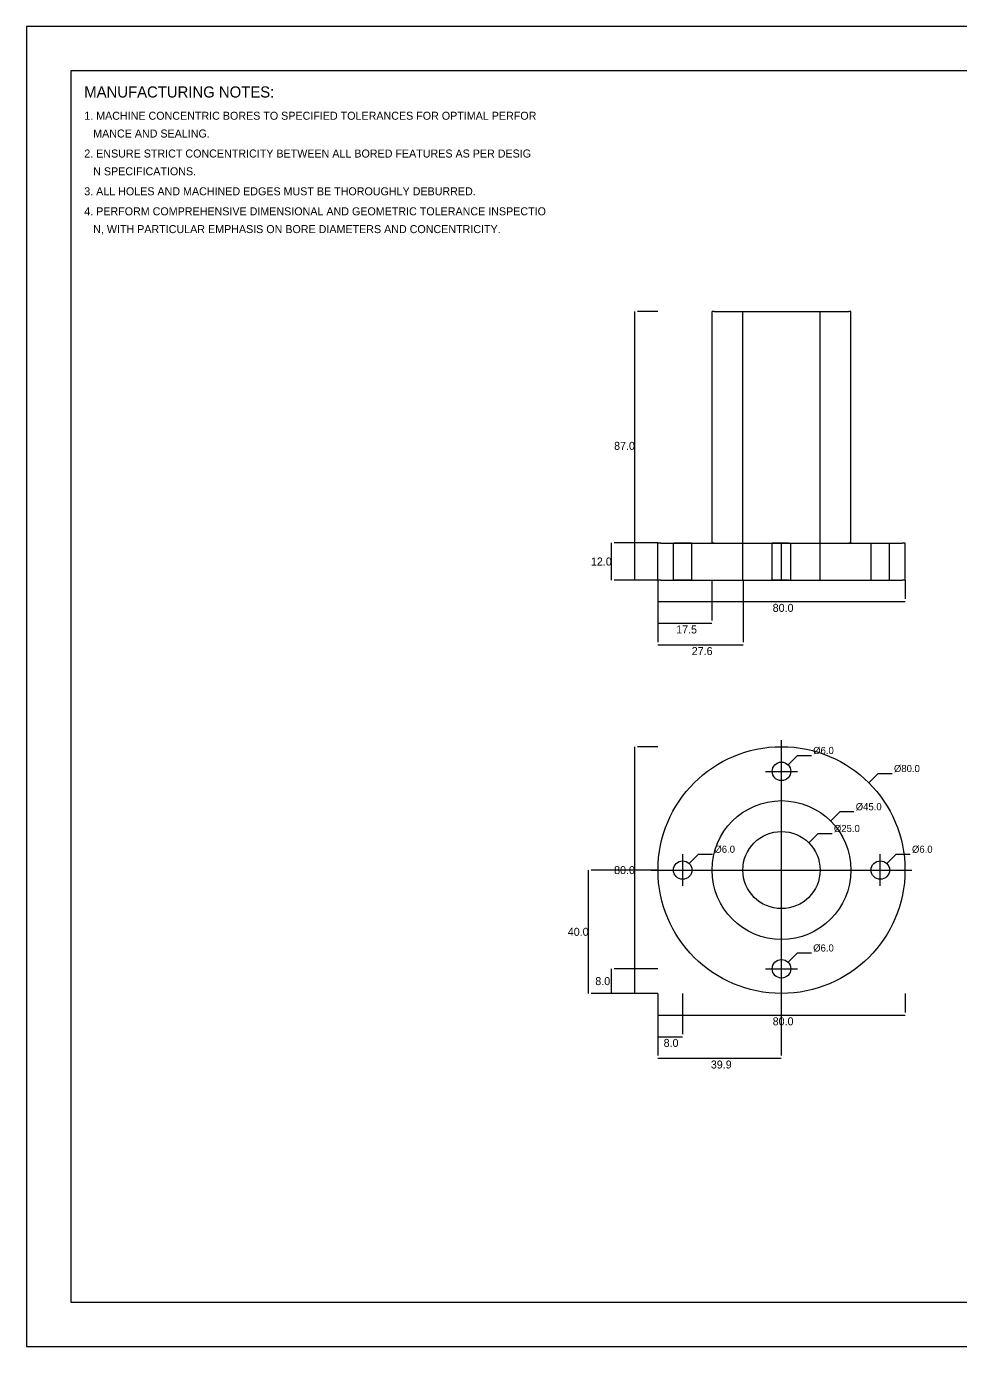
# Model space of a CAD drawing. Header units: metres. Extents: x 0 to 420, y 0 to 297.
# Drawn here: x 0 to 210, y 0 to 297 of the extents above; entities that cross this region are included whole.
import ezdxf

# ---------------------------------------------------------------- set-up
doc = ezdxf.new("R2010")
doc.units = ezdxf.units.M
for name, color, linetype in [('BORDER', 7, 'Continuous'), ('CENTER_LINES', 1, 'Continuous'), ('DIMENSIONS', 2, 'Continuous'), ('GEOMETRY', 7, 'Continuous'), ('NOTES', 3, 'Continuous')]:
    doc.layers.add(name, color=color, linetype=linetype)

msp = doc.modelspace()

# ---------------------------------------------------------------- linework, layer by layer
at = {"layer": 'BORDER'}
for points in [[(0, 0), (420, 0), (420, 297), (0, 297)], [(10, 10), (410, 10), (410, 287), (10, 287)]]:
    msp.add_lwpolyline(points, close=True, dxfattribs=at)
at = {"layer": 'CENTER_LINES', "color": 1}
for p, q in [((169.74, 77.94), (169.74, 136.46)), ((169.74, 125.83), (169.74, 132.99)), ((166.16, 129.41), (173.32, 129.41)), ((169.74, 90.08), (169.74, 124.32)), ((169.74, 97.02), (169.74, 117.38)), ((147.53, 103.62), (147.53, 110.78)), ((191.95, 103.62), (191.95, 110.78)), ((140.48, 107.2), (199.01, 107.2)), ((143.95, 107.2), (151.11, 107.2)), ((152.62, 107.2), (186.86, 107.2)), ((159.56, 107.2), (179.92, 107.2)), ((188.37, 107.2), (195.54, 107.2)), ((169.74, 81.41), (169.74, 88.57)), ((166.16, 84.99), (173.32, 84.99))]:
    msp.add_line(p, q, dxfattribs=at)
at = {"layer": 'DIMENSIONS', "color": 2}
for p, q in [((136.77, 172.45), (136.77, 232.84)), ((141.98, 232.84), (137.37, 232.84)), ((131.56, 172.45), (131.56, 180.8)), ((141.98, 180.8), (132.16, 180.8)), ((141.98, 172.45), (132.16, 172.45)), ((141.98, 172.45), (137.37, 172.45)), ((141.98, 172.45), (141.98, 168.19)), ((141.98, 172.45), (141.98, 163.33)), ((141.98, 172.45), (141.98, 158.47)), ((154.1, 172.45), (154.1, 163.33)), ((161.1, 172.45), (161.1, 158.47)), ((197.51, 172.45), (197.51, 168.19)), ((141.98, 167.59), (197.51, 167.59)), ((141.98, 162.73), (154.1, 162.73)), ((141.98, 157.87), (161.1, 157.87)), ((136.77, 79.44), (136.77, 134.96)), ((141.98, 134.96), (137.37, 134.96)), ((171.21, 130.88), (173.33, 133.01)), ((173.33, 133.01), (176.46, 133.01)), ((189.37, 126.83), (191.5, 128.95)), ((191.5, 128.95), (194.62, 128.95)), ((180.78, 118.24), (182.91, 120.36)), ((182.91, 120.36), (186.03, 120.36)), ((175.88, 113.34), (178, 115.46)), ((178, 115.46), (181.12, 115.46)), ((149, 108.67), (151.12, 110.79)), ((151.12, 110.79), (154.25, 110.79)), ((193.43, 108.67), (195.55, 110.79)), ((195.55, 110.79), (198.67, 110.79)), ((126.36, 79.44), (126.36, 107.2)), ((141.98, 107.2), (126.96, 107.2)), ((171.21, 86.46), (173.33, 88.58)), ((173.33, 88.58), (176.46, 88.58)), ((131.56, 79.44), (131.56, 85)), ((141.98, 85), (132.16, 85)), ((141.98, 79.44), (126.96, 79.44)), ((141.98, 79.44), (132.16, 79.44)), ((141.98, 79.44), (137.37, 79.44)), ((141.98, 79.44), (141.98, 75.18)), ((141.98, 79.44), (141.98, 70.32)), ((141.98, 79.44), (141.98, 65.46)), ((147.5, 79.44), (147.5, 70.32)), ((169.7, 79.44), (169.7, 65.46)), ((197.51, 79.44), (197.51, 75.18)), ((141.98, 74.58), (197.51, 74.58)), ((141.98, 69.72), (147.5, 69.72)), ((141.98, 64.86), (169.7, 64.86))]:
    msp.add_line(p, q, dxfattribs=at)
at = {"layer": 'GEOMETRY'}
for p, q in [((154.12, 180.78), (154.12, 232.84)), ((154.21, 232.84), (154.12, 232.84)), ((154.29, 232.84), (154.21, 232.84)), ((154.38, 232.84), (154.29, 232.84)), ((154.47, 232.84), (154.38, 232.84)), ((154.62, 232.84), (154.47, 232.84)), ((154.62, 232.84), (184.86, 232.84)), ((161.06, 172.45), (161.06, 232.84)), ((161.06, 232.84), (161.11, 232.84)), ((161.11, 232.84), (161.16, 232.84)), ((161.16, 232.84), (161.21, 232.84)), ((161.21, 232.84), (161.26, 232.84)), ((161.26, 232.84), (161.34, 232.84)), ((161.34, 232.84), (161.48, 232.84)), ((161.48, 232.84), (161.62, 232.84)), ((161.62, 232.84), (161.76, 232.84)), ((161.76, 232.84), (161.9, 232.84)), ((177.58, 232.84), (177.72, 232.84)), ((177.72, 232.84), (177.86, 232.84)), ((177.86, 232.84), (178, 232.84)), ((178, 232.84), (178.14, 232.84)), ((178.14, 232.84), (178.23, 232.84)), ((178.23, 232.84), (178.27, 232.84)), ((178.27, 232.84), (178.32, 232.84)), ((178.32, 232.84), (178.37, 232.84)), ((178.37, 232.84), (178.42, 232.84)), ((178.42, 172.45), (178.42, 232.84)), ((185.02, 232.84), (184.86, 232.84)), ((185.1, 232.84), (185.02, 232.84)), ((185.19, 232.84), (185.1, 232.84)), ((185.27, 232.84), (185.19, 232.84)), ((185.36, 232.84), (185.27, 232.84)), ((185.36, 180.78), (185.36, 232.84)), ((141.98, 172.45), (141.98, 180.78)), ((142.13, 180.78), (141.98, 180.78)), ((142.28, 180.78), (142.13, 180.78)), ((142.43, 180.78), (142.28, 180.78)), ((142.59, 180.78), (142.43, 180.78)), ((142.59, 180.78), (196.9, 180.78)), ((145.45, 172.45), (145.45, 180.78)), ((145.48, 180.78), (145.47, 180.78)), ((145.49, 180.78), (145.48, 180.78)), ((145.55, 180.78), (145.51, 180.78)), ((145.58, 180.78), (145.55, 180.78)), ((145.61, 180.78), (145.58, 180.78)), ((145.65, 180.78), (145.61, 180.78)), ((145.7, 180.78), (145.65, 180.78)), ((145.75, 180.78), (145.7, 180.78)), ((145.81, 180.78), (145.75, 180.78)), ((145.86, 180.78), (145.81, 180.78)), ((145.92, 180.78), (145.86, 180.78)), ((145.99, 180.78), (145.92, 180.78)), ((146.07, 180.78), (145.99, 180.78)), ((146.14, 180.78), (146.07, 180.78)), ((146.21, 180.78), (146.14, 180.78)), ((146.29, 180.78), (146.21, 180.78)), ((146.38, 180.78), (146.29, 180.78)), ((146.47, 180.78), (146.38, 180.78)), ((146.55, 180.78), (146.47, 180.78)), ((146.64, 180.78), (146.55, 180.78)), ((146.74, 180.78), (146.64, 180.78)), ((146.83, 180.78), (146.74, 180.78)), ((146.93, 180.78), (146.83, 180.78)), ((147.02, 180.78), (146.93, 180.78)), ((147.12, 180.78), (147.02, 180.78)), ((147.23, 180.78), (147.12, 180.78)), ((147.33, 180.78), (147.23, 180.78)), ((147.43, 180.78), (147.33, 180.78)), ((147.53, 180.78), (147.43, 180.78)), ((147.63, 180.78), (147.53, 180.78)), ((147.73, 180.78), (147.63, 180.78)), ((147.83, 180.78), (147.73, 180.78)), ((147.93, 180.78), (147.83, 180.78)), ((148.03, 180.78), (147.93, 180.78)), ((148.13, 180.78), (148.03, 180.78)), ((148.23, 180.78), (148.13, 180.78)), ((148.32, 180.78), (148.23, 180.78)), ((148.42, 180.78), (148.32, 180.78)), ((148.51, 180.78), (148.42, 180.78)), ((148.59, 180.78), (148.51, 180.78)), ((148.68, 180.78), (148.59, 180.78)), ((148.77, 180.78), (148.68, 180.78)), ((148.85, 180.78), (148.77, 180.78)), ((148.92, 180.78), (148.85, 180.78)), ((148.99, 180.78), (148.92, 180.78)), ((149.06, 180.78), (148.99, 180.78)), ((149.14, 180.78), (149.06, 180.78)), ((149.2, 180.78), (149.14, 180.78)), ((149.25, 180.78), (149.2, 180.78)), ((149.3, 180.78), (149.25, 180.78)), ((149.36, 180.78), (149.3, 180.78)), ((149.41, 180.78), (149.36, 180.78)), ((149.44, 180.78), (149.41, 180.78)), ((149.48, 180.78), (149.44, 180.78)), ((149.51, 180.78), (149.48, 180.78)), ((149.57, 180.78), (149.55, 180.78)), ((149.58, 180.78), (149.57, 180.78)), ((149.61, 180.78), (149.6, 180.78)), ((149.61, 172.45), (149.61, 180.78)), ((154.21, 180.78), (154.12, 180.78)), ((154.29, 180.78), (154.21, 180.78)), ((154.38, 180.78), (154.29, 180.78)), ((154.47, 180.78), (154.38, 180.78)), ((154.62, 180.78), (154.47, 180.78)), ((167.66, 172.45), (167.66, 180.78)), ((167.69, 180.78), (167.68, 180.78)), ((167.7, 180.78), (167.69, 180.78)), ((167.75, 180.78), (167.74, 180.78)), ((167.77, 180.78), (167.75, 180.78)), ((167.82, 180.78), (167.8, 180.78)), ((167.84, 180.78), (167.82, 180.78)), ((167.88, 180.78), (167.86, 180.78)), ((167.91, 180.78), (167.88, 180.78)), ((167.96, 180.78), (167.93, 180.78)), ((167.98, 180.78), (167.96, 180.78)), ((168.01, 180.78), (167.98, 180.78)), ((168.04, 180.78), (168.01, 180.78)), ((168.1, 180.78), (168.07, 180.78)), ((168.13, 180.78), (168.1, 180.78)), ((168.17, 180.78), (168.13, 180.78)), ((168.2, 180.78), (168.17, 180.78)), ((168.23, 180.78), (168.2, 180.78)), ((168.27, 180.78), (168.23, 180.78)), ((168.31, 180.78), (168.27, 180.78)), ((168.34, 180.78), (168.31, 180.78)), ((168.38, 180.78), (168.34, 180.78)), ((168.42, 180.78), (168.38, 180.78)), ((168.46, 180.78), (168.42, 180.78)), ((168.5, 180.78), (168.46, 180.78)), ((168.54, 180.78), (168.5, 180.78)), ((168.59, 180.78), (168.54, 180.78)), ((168.63, 180.78), (168.59, 180.78)), ((168.59, 180.78), (168.68, 180.78)), ((168.67, 180.78), (168.63, 180.78)), ((168.72, 180.78), (168.67, 180.78)), ((168.76, 180.78), (168.72, 180.78)), ((168.81, 180.78), (168.76, 180.78)), ((168.85, 180.78), (168.81, 180.78)), ((168.9, 180.78), (168.85, 180.78)), ((168.85, 180.78), (168.95, 180.78)), ((168.95, 180.78), (168.9, 180.78)), ((168.99, 180.78), (168.95, 180.78)), ((169.04, 180.78), (168.99, 180.78)), ((169.09, 180.78), (169.04, 180.78)), ((169.14, 180.78), (169.09, 180.78)), ((169.19, 180.78), (169.14, 180.78)), ((169.14, 180.78), (169.24, 180.78)), ((169.24, 180.78), (169.19, 180.78)), ((169.29, 180.78), (169.24, 180.78)), ((169.34, 180.78), (169.29, 180.78)), ((169.39, 180.78), (169.34, 180.78)), ((169.34, 180.78), (169.44, 180.78)), ((169.44, 180.78), (169.39, 180.78)), ((169.49, 180.78), (169.44, 180.78)), ((169.54, 180.78), (169.49, 180.78)), ((169.59, 180.78), (169.54, 180.78)), ((169.54, 180.78), (169.64, 180.78)), ((169.64, 180.78), (169.59, 180.78)), ((169.69, 180.78), (169.64, 180.78)), ((169.74, 180.78), (169.69, 180.78)), ((169.74, 172.45), (169.74, 180.78)), ((169.74, 180.78), (169.84, 180.78)), ((169.84, 180.78), (169.79, 180.78)), ((169.84, 180.78), (169.94, 180.78)), ((169.89, 180.78), (169.84, 180.78)), ((169.95, 180.78), (169.89, 180.78)), ((169.94, 180.78), (170.05, 180.78)), ((170.05, 180.78), (170, 180.78)), ((170.05, 180.78), (170.15, 180.78)), ((170.1, 180.78), (170.05, 180.78)), ((170.15, 180.78), (170.1, 180.78)), ((170.15, 180.78), (170.25, 180.78)), ((170.25, 180.78), (170.2, 180.78)), ((170.25, 180.78), (170.34, 180.78)), ((170.3, 180.78), (170.25, 180.78)), ((170.34, 180.78), (170.3, 180.78)), ((170.34, 180.78), (170.44, 180.78)), ((170.39, 180.78), (170.34, 180.78)), ((170.44, 180.78), (170.53, 180.78)), ((170.54, 180.78), (170.49, 180.78)), ((170.53, 180.78), (170.63, 180.78)), ((170.58, 180.78), (170.54, 180.78)), ((170.63, 180.78), (170.58, 180.78)), ((170.63, 180.78), (170.72, 180.78)), ((170.68, 180.78), (170.63, 180.78)), ((170.72, 180.78), (170.81, 180.78)), ((170.81, 180.78), (170.77, 180.78)), ((170.81, 180.78), (170.89, 180.78)), ((170.86, 180.78), (170.81, 180.78)), ((170.9, 180.78), (170.86, 180.78)), ((170.89, 180.78), (170.98, 180.78)), ((170.94, 180.78), (170.9, 180.78)), ((170.98, 180.78), (171.06, 180.78)), ((171.02, 180.78), (170.98, 180.78)), ((171.06, 180.78), (171.13, 180.78)), ((171.14, 180.78), (171.1, 180.78)), ((171.13, 180.78), (171.2, 180.78)), ((171.21, 180.78), (171.18, 180.78)), ((171.2, 180.78), (171.28, 180.78)), ((171.28, 180.78), (171.25, 180.78)), ((171.28, 180.78), (171.35, 180.78)), ((171.35, 180.78), (171.32, 180.78)), ((171.35, 180.78), (171.41, 180.78)), ((171.41, 180.78), (171.46, 180.78)), ((171.44, 180.78), (171.41, 180.78)), ((171.46, 180.78), (171.52, 180.78)), ((171.5, 180.78), (171.47, 180.78)), ((171.52, 180.78), (171.57, 180.78)), ((171.57, 180.78), (171.62, 180.78)), ((171.62, 180.78), (171.66, 180.78)), ((171.64, 180.78), (171.62, 180.78)), ((171.66, 180.78), (171.69, 180.78)), ((171.69, 180.78), (171.72, 180.78)), ((171.72, 180.78), (171.76, 180.78)), ((171.78, 180.78), (171.79, 180.78)), ((171.79, 180.78), (171.8, 180.78)), ((171.82, 172.45), (171.82, 180.78)), ((185.02, 180.78), (184.86, 180.78)), ((185.1, 180.78), (185.02, 180.78)), ((185.19, 180.78), (185.1, 180.78)), ((185.27, 180.78), (185.19, 180.78)), ((185.36, 180.78), (185.27, 180.78)), ((189.87, 172.45), (189.87, 180.78)), ((189.87, 180.78), (189.88, 180.78)), ((189.9, 180.78), (189.92, 180.78)), ((189.92, 180.78), (189.94, 180.78)), ((189.97, 180.78), (190, 180.78)), ((190, 180.78), (190.04, 180.78)), ((190.04, 180.78), (190.07, 180.78)), ((190.07, 180.78), (190.12, 180.78)), ((190.12, 180.78), (190.18, 180.78)), ((190.18, 180.78), (190.23, 180.78)), ((190.23, 180.78), (190.29, 180.78)), ((190.29, 180.78), (190.35, 180.78)), ((190.35, 180.78), (190.42, 180.78)), ((190.42, 180.78), (190.49, 180.78)), ((190.49, 180.78), (190.56, 180.78)), ((190.56, 180.78), (190.63, 180.78)), ((190.63, 180.78), (190.72, 180.78)), ((190.72, 180.78), (190.8, 180.78)), ((190.8, 180.78), (190.89, 180.78)), ((190.89, 180.78), (190.98, 180.78)), ((190.98, 180.78), (191.06, 180.78)), ((191.06, 180.78), (191.16, 180.78)), ((191.16, 180.78), (191.26, 180.78)), ((191.26, 180.78), (191.35, 180.78)), ((191.35, 180.78), (191.45, 180.78)), ((191.45, 180.78), (191.55, 180.78)), ((191.55, 180.78), (191.65, 180.78)), ((191.65, 180.78), (191.75, 180.78)), ((191.75, 180.78), (191.85, 180.78)), ((191.85, 180.78), (191.95, 180.78)), ((191.95, 180.78), (192.05, 180.78)), ((192.05, 180.78), (192.16, 180.78)), ((192.16, 180.78), (192.26, 180.78)), ((192.26, 180.78), (192.36, 180.78)), ((192.36, 180.78), (192.46, 180.78)), ((192.46, 180.78), (192.55, 180.78)), ((192.55, 180.78), (192.65, 180.78)), ((192.65, 180.78), (192.75, 180.78)), ((192.75, 180.78), (192.84, 180.78)), ((192.84, 180.78), (192.93, 180.78)), ((192.93, 180.78), (193.02, 180.78)), ((193.02, 180.78), (193.1, 180.78)), ((193.1, 180.78), (193.19, 180.78)), ((193.19, 180.78), (193.27, 180.78)), ((193.27, 180.78), (193.34, 180.78)), ((193.34, 180.78), (193.42, 180.78)), ((193.42, 180.78), (193.49, 180.78)), ((193.49, 180.78), (193.56, 180.78)), ((193.56, 180.78), (193.62, 180.78)), ((193.62, 180.78), (193.67, 180.78)), ((193.67, 180.78), (193.73, 180.78)), ((193.73, 180.78), (193.78, 180.78)), ((193.78, 180.78), (193.83, 180.78)), ((193.83, 180.78), (193.87, 180.78)), ((193.87, 180.78), (193.9, 180.78)), ((193.9, 180.78), (193.93, 180.78)), ((193.93, 180.78), (193.97, 180.78)), ((193.99, 180.78), (194, 180.78)), ((194, 180.78), (194.01, 180.78)), ((194.04, 172.45), (194.04, 180.78)), ((197.05, 180.78), (196.9, 180.78)), ((197.2, 180.78), (197.05, 180.78)), ((197.35, 180.78), (197.2, 180.78)), ((197.51, 180.78), (197.35, 180.78)), ((197.51, 172.45), (197.51, 180.78)), ((142.13, 172.45), (141.98, 172.45)), ((142.28, 172.45), (142.13, 172.45)), ((142.43, 172.45), (142.28, 172.45)), ((142.59, 172.45), (142.43, 172.45)), ((142.59, 172.45), (196.9, 172.45)), ((145.48, 172.45), (145.47, 172.45)), ((145.49, 172.45), (145.48, 172.45)), ((145.55, 172.45), (145.51, 172.45)), ((145.58, 172.45), (145.55, 172.45)), ((145.61, 172.45), (145.58, 172.45)), ((145.65, 172.45), (145.61, 172.45)), ((145.7, 172.45), (145.65, 172.45)), ((145.75, 172.45), (145.7, 172.45)), ((145.81, 172.45), (145.75, 172.45)), ((145.86, 172.45), (145.81, 172.45)), ((145.92, 172.45), (145.86, 172.45)), ((145.99, 172.45), (145.92, 172.45)), ((146.07, 172.45), (145.99, 172.45)), ((146.14, 172.45), (146.07, 172.45)), ((146.21, 172.45), (146.14, 172.45)), ((146.29, 172.45), (146.21, 172.45)), ((146.38, 172.45), (146.29, 172.45)), ((146.47, 172.45), (146.38, 172.45)), ((146.55, 172.45), (146.47, 172.45)), ((146.64, 172.45), (146.55, 172.45)), ((146.74, 172.45), (146.64, 172.45)), ((146.83, 172.45), (146.74, 172.45)), ((146.93, 172.45), (146.83, 172.45)), ((147.02, 172.45), (146.93, 172.45)), ((147.12, 172.45), (147.02, 172.45)), ((147.23, 172.45), (147.12, 172.45)), ((147.33, 172.45), (147.23, 172.45)), ((147.43, 172.45), (147.33, 172.45)), ((147.53, 172.45), (147.43, 172.45)), ((147.63, 172.45), (147.53, 172.45)), ((147.73, 172.45), (147.63, 172.45)), ((147.83, 172.45), (147.73, 172.45)), ((147.93, 172.45), (147.83, 172.45)), ((148.03, 172.45), (147.93, 172.45)), ((148.13, 172.45), (148.03, 172.45)), ((148.23, 172.45), (148.13, 172.45)), ((148.32, 172.45), (148.23, 172.45)), ((148.42, 172.45), (148.32, 172.45)), ((148.51, 172.45), (148.42, 172.45)), ((148.59, 172.45), (148.51, 172.45)), ((148.68, 172.45), (148.59, 172.45)), ((148.77, 172.45), (148.68, 172.45)), ((148.85, 172.45), (148.77, 172.45)), ((148.92, 172.45), (148.85, 172.45)), ((148.99, 172.45), (148.92, 172.45)), ((149.06, 172.45), (148.99, 172.45)), ((149.14, 172.45), (149.06, 172.45)), ((149.2, 172.45), (149.14, 172.45)), ((149.25, 172.45), (149.2, 172.45)), ((149.3, 172.45), (149.25, 172.45)), ((149.36, 172.45), (149.3, 172.45)), ((149.41, 172.45), (149.36, 172.45)), ((149.44, 172.45), (149.41, 172.45)), ((149.48, 172.45), (149.44, 172.45)), ((149.51, 172.45), (149.48, 172.45)), ((149.57, 172.45), (149.55, 172.45)), ((149.58, 172.45), (149.57, 172.45)), ((149.61, 172.45), (149.6, 172.45)), ((161.06, 172.45), (161.11, 172.45)), ((161.11, 172.45), (161.16, 172.45)), ((161.16, 172.45), (161.21, 172.45)), ((161.21, 172.45), (161.26, 172.45)), ((161.26, 172.45), (161.34, 172.45)), ((161.34, 172.45), (161.48, 172.45)), ((161.48, 172.45), (161.62, 172.45)), ((161.62, 172.45), (161.76, 172.45)), ((161.76, 172.45), (161.9, 172.45)), ((167.69, 172.45), (167.68, 172.45)), ((167.7, 172.45), (167.69, 172.45)), ((167.75, 172.45), (167.74, 172.45)), ((167.77, 172.45), (167.75, 172.45)), ((167.82, 172.45), (167.8, 172.45)), ((167.84, 172.45), (167.82, 172.45)), ((167.88, 172.45), (167.86, 172.45)), ((167.91, 172.45), (167.88, 172.45)), ((167.96, 172.45), (167.93, 172.45)), ((167.98, 172.45), (167.96, 172.45)), ((168.01, 172.45), (167.98, 172.45)), ((168.04, 172.45), (168.01, 172.45)), ((168.1, 172.45), (168.07, 172.45)), ((168.13, 172.45), (168.1, 172.45)), ((168.17, 172.45), (168.13, 172.45)), ((168.2, 172.45), (168.17, 172.45)), ((168.23, 172.45), (168.2, 172.45)), ((168.27, 172.45), (168.23, 172.45)), ((168.31, 172.45), (168.27, 172.45)), ((168.34, 172.45), (168.31, 172.45)), ((168.38, 172.45), (168.34, 172.45)), ((168.42, 172.45), (168.38, 172.45)), ((168.46, 172.45), (168.42, 172.45)), ((168.5, 172.45), (168.46, 172.45)), ((168.54, 172.45), (168.5, 172.45)), ((168.59, 172.45), (168.54, 172.45)), ((168.63, 172.45), (168.59, 172.45)), ((168.59, 172.45), (168.68, 172.45)), ((168.67, 172.45), (168.63, 172.45)), ((168.72, 172.45), (168.67, 172.45)), ((168.76, 172.45), (168.72, 172.45)), ((168.81, 172.45), (168.76, 172.45)), ((168.85, 172.45), (168.81, 172.45)), ((168.9, 172.45), (168.85, 172.45)), ((168.85, 172.45), (168.95, 172.45)), ((168.95, 172.45), (168.9, 172.45)), ((168.99, 172.45), (168.95, 172.45)), ((169.04, 172.45), (168.99, 172.45)), ((169.09, 172.45), (169.04, 172.45)), ((169.14, 172.45), (169.09, 172.45)), ((169.19, 172.45), (169.14, 172.45)), ((169.14, 172.45), (169.24, 172.45)), ((169.24, 172.45), (169.19, 172.45)), ((169.29, 172.45), (169.24, 172.45)), ((169.34, 172.45), (169.29, 172.45)), ((169.39, 172.45), (169.34, 172.45)), ((169.34, 172.45), (169.44, 172.45)), ((169.44, 172.45), (169.39, 172.45)), ((169.49, 172.45), (169.44, 172.45)), ((169.54, 172.45), (169.49, 172.45)), ((169.59, 172.45), (169.54, 172.45)), ((169.54, 172.45), (169.64, 172.45)), ((169.64, 172.45), (169.59, 172.45)), ((169.69, 172.45), (169.64, 172.45)), ((169.74, 172.45), (169.69, 172.45)), ((169.74, 172.45), (169.84, 172.45)), ((169.84, 172.45), (169.79, 172.45)), ((169.84, 172.45), (169.94, 172.45)), ((169.89, 172.45), (169.84, 172.45)), ((169.95, 172.45), (169.89, 172.45)), ((169.94, 172.45), (170.05, 172.45)), ((170.05, 172.45), (170, 172.45)), ((170.05, 172.45), (170.15, 172.45)), ((170.1, 172.45), (170.05, 172.45)), ((170.15, 172.45), (170.1, 172.45)), ((170.15, 172.45), (170.25, 172.45)), ((170.25, 172.45), (170.2, 172.45)), ((170.25, 172.45), (170.34, 172.45)), ((170.3, 172.45), (170.25, 172.45)), ((170.34, 172.45), (170.3, 172.45)), ((170.34, 172.45), (170.44, 172.45)), ((170.39, 172.45), (170.34, 172.45)), ((170.44, 172.45), (170.53, 172.45)), ((170.54, 172.45), (170.49, 172.45)), ((170.53, 172.45), (170.63, 172.45)), ((170.58, 172.45), (170.54, 172.45)), ((170.63, 172.45), (170.58, 172.45)), ((170.63, 172.45), (170.72, 172.45)), ((170.68, 172.45), (170.63, 172.45)), ((170.72, 172.45), (170.81, 172.45)), ((170.81, 172.45), (170.77, 172.45)), ((170.81, 172.45), (170.89, 172.45)), ((170.86, 172.45), (170.81, 172.45)), ((170.9, 172.45), (170.86, 172.45)), ((170.89, 172.45), (170.98, 172.45)), ((170.94, 172.45), (170.9, 172.45)), ((170.98, 172.45), (171.06, 172.45)), ((171.02, 172.45), (170.98, 172.45)), ((171.06, 172.45), (171.13, 172.45)), ((171.14, 172.45), (171.1, 172.45)), ((171.13, 172.45), (171.2, 172.45)), ((171.21, 172.45), (171.18, 172.45)), ((171.2, 172.45), (171.28, 172.45)), ((171.28, 172.45), (171.25, 172.45)), ((171.28, 172.45), (171.35, 172.45)), ((171.35, 172.45), (171.32, 172.45)), ((171.35, 172.45), (171.41, 172.45)), ((171.41, 172.45), (171.46, 172.45)), ((171.44, 172.45), (171.41, 172.45)), ((171.46, 172.45), (171.52, 172.45)), ((171.5, 172.45), (171.47, 172.45)), ((171.52, 172.45), (171.57, 172.45)), ((171.57, 172.45), (171.62, 172.45)), ((171.62, 172.45), (171.66, 172.45)), ((171.64, 172.45), (171.62, 172.45)), ((171.66, 172.45), (171.69, 172.45)), ((171.69, 172.45), (171.72, 172.45)), ((171.72, 172.45), (171.76, 172.45)), ((171.78, 172.45), (171.79, 172.45)), ((171.79, 172.45), (171.8, 172.45)), ((177.58, 172.45), (177.72, 172.45)), ((177.72, 172.45), (177.86, 172.45)), ((177.86, 172.45), (178, 172.45)), ((178, 172.45), (178.14, 172.45)), ((178.14, 172.45), (178.23, 172.45)), ((178.23, 172.45), (178.27, 172.45)), ((178.27, 172.45), (178.32, 172.45)), ((178.32, 172.45), (178.37, 172.45)), ((178.37, 172.45), (178.42, 172.45)), ((189.87, 172.45), (189.88, 172.45)), ((189.9, 172.45), (189.92, 172.45)), ((189.92, 172.45), (189.94, 172.45)), ((189.97, 172.45), (190, 172.45)), ((190, 172.45), (190.04, 172.45)), ((190.04, 172.45), (190.07, 172.45)), ((190.07, 172.45), (190.12, 172.45)), ((190.12, 172.45), (190.18, 172.45)), ((190.18, 172.45), (190.23, 172.45)), ((190.23, 172.45), (190.29, 172.45)), ((190.29, 172.45), (190.35, 172.45)), ((190.35, 172.45), (190.42, 172.45)), ((190.42, 172.45), (190.49, 172.45)), ((190.49, 172.45), (190.56, 172.45)), ((190.56, 172.45), (190.63, 172.45)), ((190.63, 172.45), (190.72, 172.45)), ((190.72, 172.45), (190.8, 172.45)), ((190.8, 172.45), (190.89, 172.45)), ((190.89, 172.45), (190.98, 172.45)), ((190.98, 172.45), (191.06, 172.45)), ((191.06, 172.45), (191.16, 172.45)), ((191.16, 172.45), (191.26, 172.45)), ((191.26, 172.45), (191.35, 172.45)), ((191.35, 172.45), (191.45, 172.45)), ((191.45, 172.45), (191.55, 172.45)), ((191.55, 172.45), (191.65, 172.45)), ((191.65, 172.45), (191.75, 172.45)), ((191.75, 172.45), (191.85, 172.45)), ((191.85, 172.45), (191.95, 172.45)), ((191.95, 172.45), (192.05, 172.45)), ((192.05, 172.45), (192.16, 172.45)), ((192.16, 172.45), (192.26, 172.45)), ((192.26, 172.45), (192.36, 172.45)), ((192.36, 172.45), (192.46, 172.45)), ((192.46, 172.45), (192.55, 172.45)), ((192.55, 172.45), (192.65, 172.45)), ((192.65, 172.45), (192.75, 172.45)), ((192.75, 172.45), (192.84, 172.45)), ((192.84, 172.45), (192.93, 172.45)), ((192.93, 172.45), (193.02, 172.45)), ((193.02, 172.45), (193.1, 172.45)), ((193.1, 172.45), (193.19, 172.45)), ((193.19, 172.45), (193.27, 172.45)), ((193.27, 172.45), (193.34, 172.45)), ((193.34, 172.45), (193.42, 172.45)), ((193.42, 172.45), (193.49, 172.45)), ((193.49, 172.45), (193.56, 172.45)), ((193.56, 172.45), (193.62, 172.45)), ((193.62, 172.45), (193.67, 172.45)), ((193.67, 172.45), (193.73, 172.45)), ((193.73, 172.45), (193.78, 172.45)), ((193.78, 172.45), (193.83, 172.45)), ((193.83, 172.45), (193.87, 172.45)), ((193.87, 172.45), (193.9, 172.45)), ((193.9, 172.45), (193.93, 172.45)), ((193.93, 172.45), (193.97, 172.45)), ((193.99, 172.45), (194, 172.45)), ((194, 172.45), (194.01, 172.45)), ((197.05, 172.45), (196.9, 172.45)), ((197.2, 172.45), (197.05, 172.45)), ((197.35, 172.45), (197.2, 172.45)), ((197.51, 172.45), (197.35, 172.45))]:
    msp.add_line(p, q, dxfattribs=at)
for centre, radius in [((169.74, 107.2), 27.76), ((169.74, 129.41), 2.08), ((169.74, 107.2), 15.62), ((169.74, 107.2), 8.68), ((147.53, 107.2), 2.08), ((191.95, 107.2), 2.08), ((169.74, 84.99), 2.08)]:
    msp.add_circle(centre, radius, dxfattribs=at)

# ---------------------------------------------------------------- texts
at = {"layer": 'DIMENSIONS', "color": 7}
for s, p in [('87.0', (132.11, 201.74)), ('12.0', (126.9, 175.72)), ('80.0', (167.76, 165.29)), ('17.5', (146.06, 160.43)), ('27.6', (149.56, 155.57)), ('80.0', (132.11, 106.3)), ('40.0', (121.7, 92.42)), ('8.0', (127.89, 81.32)), ('80.0', (167.76, 72.28)), ('8.0', (143.25, 67.42)), ('39.9', (153.86, 62.56))]:
    msp.add_text(s, height=1.8, dxfattribs=at).set_placement(p)
at = {"layer": 'DIMENSIONS', "color": 3}
for s, p in [('%%c6.0', (176.86, 133.31)), ('%%c80.0', (195.02, 129.25)), ('%%c45.0', (186.43, 120.66)), ('%%c25.0', (181.52, 115.76)), ('%%c6.0', (154.65, 111.09)), ('%%c6.0', (199.07, 111.09)), ('%%c6.0', (176.86, 88.88))]:
    msp.add_text(s, height=1.6, dxfattribs=at).set_placement(p)
at = {"layer": 'NOTES', "color": 3}
msp.add_text('MANUFACTURING NOTES:', height=2.5, dxfattribs=at).set_placement((13, 281))
at = {"layer": 'NOTES', "color": 7}
for s, p in [('1. MACHINE CONCENTRIC BORES TO SPECIFIED TOLERANCES FOR OPTIMAL PERFOR', (13, 276)), ('   MANCE AND SEALING.', (13, 272)), ('2. ENSURE STRICT CONCENTRICITY BETWEEN ALL BORED FEATURES AS PER DESIG', (13, 267.5)), ('   N SPECIFICATIONS.', (13, 263.5)), ('3. ALL HOLES AND MACHINED EDGES MUST BE THOROUGHLY DEBURRED.', (13, 259)), ('4. PERFORM COMPREHENSIVE DIMENSIONAL AND GEOMETRIC TOLERANCE INSPECTIO', (13, 254.5)), ('   N, WITH PARTICULAR EMPHASIS ON BORE DIAMETERS AND CONCENTRICITY.', (13, 250.5))]:
    msp.add_text(s, height=1.8, dxfattribs=at).set_placement(p)

doc.saveas('drawing.dxf')
